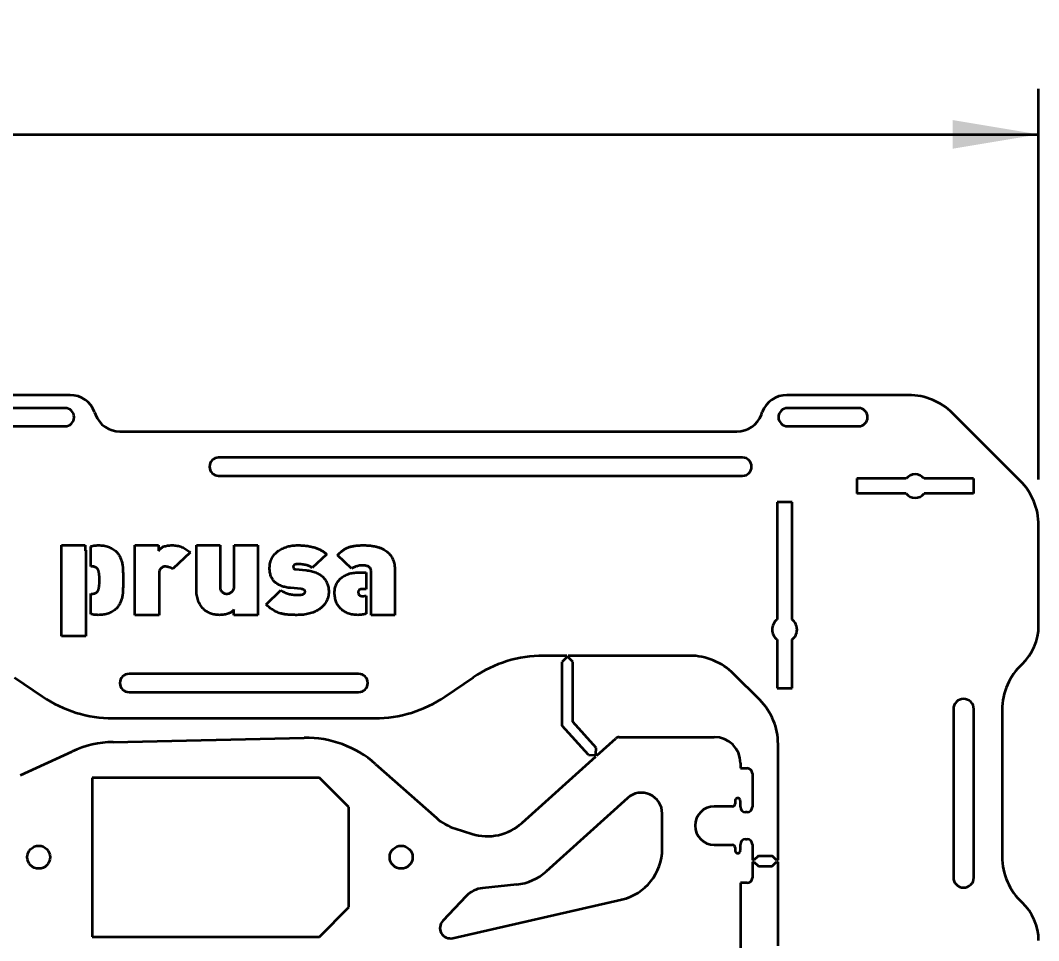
# Model space of a CAD drawing. Header units: millimetres. Extents: x 0 to 415, y 0 to 292.
# Drawn here: x 140.54 to 179.62, y 208.78 to 244.09 of the extents above; entities that cross this region are included whole.
import ezdxf
from ezdxf.enums import TextEntityAlignment as Align

# ---------------------------------------------------------------- set-up
doc = ezdxf.new("R2010")
doc.units = ezdxf.units.MM
doc.styles.add('SEACAD_txt_shx', font='txt.shx', dxfattribs={"width": 0.75})
doc.dimstyles.new('SLDDIMSTYLE0', dxfattribs={"dimtxt": 3.5, "dimasz": 3.302, "dimexe": 1.75, "dimexo": 1.75, "dimgap": 0.875, "dimtad": 1, "dimlfac": 5, "dimzin": 12, "dimdsep": 46, "dimtxsty": 'SEACAD_txt_shx', "dimblk1": '_SE_FILLED', "dimblk2": '_SE_FILLED', "dimsah": 1, "dimcen": 1.75, "dimadec": 0, "dimazin": 0, "dimtfac": 1, "dimtofl": 0, "dimtmove": 0, "dimatfit": 3, "dimfxl": 1, "dimtolj": 1, "dimtzin": 12, "dimarcsym": 0})

# ---------------------------------------------------------------- blocks, each defined once
blk = doc.blocks.new('DMBLK4')
at = {"linetype": 'Continuous', "lineweight": 35}
for points in [[(92.921, 240.264), (89.619, 239.713), (92.921, 239.163)], [(176.317, 240.264), (176.317, 239.163), (179.619, 239.713)]]:
    blk.add_hatch(color=7, dxfattribs=at).paths.add_polyline_path(points)
at = {"color": 7, "linetype": 'Continuous', "lineweight": 35}
for p, q in [((89.619, 226.469), (89.619, 241.463)), ((179.619, 226.469), (179.619, 241.463)), ((89.619, 239.713), (179.619, 239.713))]:
    blk.add_line(p, q, dxfattribs=at)
at = {"color": 7, "linetype": 'Continuous', "lineweight": 35, "style": 'SEACAD_txt_shx'}
blk.add_text('450', height=3.5, dxfattribs=at).set_placement((130.017, 244.088), align=Align.TOP_LEFT)
blk = doc.blocks.new('_SE_FILLED')
at = {"color": 0}
blk.add_line((0, 0), (-1, 0), dxfattribs=at)
blk.add_solid([(0, 0), (-1, -0.1665), (-1, 0.1665), (0, 0)], dxfattribs=at)

msp = doc.modelspace()

# ---------------------------------------------------------------- linework, layer by layer
at = {"color": 7, "linetype": 'Continuous', "lineweight": 35}
for p, q in [((142.4537, 229.7132), (126.7837, 229.7132)), ((174.6246, 229.7132), (169.9526, 229.7132)), ((142.2557, 229.2132), (126.9816, 229.2132)), ((143.3924, 229.0579), (143.4252, 228.9685)), ((168.981, 228.9685), (169.0139, 229.0579)), ((172.7065, 229.2132), (169.9852, 229.2132)), ((178.9157, 226.4162), (176.3216, 229.0103)), ((126.9816, 228.5132), (142.2557, 228.5132)), ((144.3639, 228.3132), (168.0423, 228.3132)), ((169.9852, 228.5132), (172.7065, 228.5132)), ((168.2551, 227.3132), (148.1511, 227.3132)), ((148.1511, 226.6132), (168.2551, 226.6132)), ((174.5346, 226.5112), (172.6387, 226.5112)), ((172.6387, 226.5112), (172.6387, 225.9312)), ((177.1187, 226.5112), (175.2228, 226.5112)), ((177.1187, 226.5112), (177.1187, 225.9312)), ((174.5346, 225.9312), (172.6387, 225.9312)), ((177.1187, 225.9312), (175.2228, 225.9312)), ((170.1587, 225.6032), (169.5787, 225.6032)), ((169.5787, 225.6032), (169.5787, 221.0957)), ((170.1587, 221.0957), (170.1587, 225.6032)), ((179.6187, 220.8547), (179.6187, 224.7191)), ((142.1279, 223.9494), (143.0348, 223.9494)), ((142.1279, 220.4577), (142.1279, 223.9494)), ((143.0348, 223.9494), (143.0348, 223.739)), ((143.2518, 223.1296), (143.2518, 223.9073)), ((144.9394, 223.9494), (145.8463, 223.9494)), ((144.9394, 221.274), (144.9394, 223.9494)), ((145.8463, 223.9494), (145.8463, 223.739)), ((147.2974, 223.9494), (148.2043, 223.9494)), ((147.2974, 222.2695), (147.2974, 223.9494)), ((148.2043, 223.9494), (148.2043, 222.392)), ((148.7484, 222.392), (148.7484, 223.9494)), ((148.7484, 223.9494), (149.6554, 223.9494)), ((149.6554, 223.9494), (149.6554, 221.274)), ((143.0518, 223.7637), (143.0518, 220.4577)), ((147.06, 223.6723), (146.3968, 223.0432)), ((152.2961, 223.5987), (151.7399, 223.0864)), ((153.2561, 223.0524), (152.7134, 223.5696)), ((145.8633, 222.8313), (145.8633, 221.274)), ((151.1022, 223.0269), (151.5061, 222.9893)), ((153.5289, 222.9064), (153.8086, 222.9064)), ((153.8086, 222.9064), (153.8086, 222.2716)), ((154.0086, 221.274), (154.0086, 222.9234)), ((154.9155, 222.9773), (154.9155, 221.274)), ((143.2518, 221.3114), (143.2518, 222.0937)), ((149.9728, 221.6821), (150.5439, 222.2206)), ((151.319, 222.2737), (150.913, 222.3113)), ((153.8086, 222.2716), (153.6635, 222.2716)), ((153.8086, 222.0108), (153.8086, 221.3222)), ((145.8633, 221.274), (144.9394, 221.274)), ((148.7392, 221.274), (148.7392, 221.4851)), ((149.6554, 221.274), (148.7392, 221.274)), ((154.9155, 221.274), (154.0086, 221.274)), ((143.0518, 220.4577), (142.1279, 220.4577)), ((169.5787, 220.3307), (169.5787, 218.4732)), ((170.1587, 218.4732), (170.1587, 220.3307)), ((161.5077, 219.7132), (160.6236, 219.7132)), ((161.5077, 219.6532), (161.3377, 219.4832)), ((161.5077, 219.6532), (161.5077, 219.7132)), ((166.2246, 219.7132), (161.5676, 219.7132)), ((161.5676, 219.6532), (161.5676, 219.7132)), ((161.7377, 219.4832), (161.5676, 219.6532)), ((161.3377, 217.023), (161.3377, 219.4832)), ((161.7377, 217.1763), (161.7377, 219.4832)), ((140.3144, 218.8815), (141.3965, 218.145)), ((153.5228, 219.0132), (144.7146, 219.0132)), ((156.8409, 218.145), (157.923, 218.8815)), ((168.9157, 218.0162), (167.9216, 219.0103)), ((169.5787, 218.4732), (170.1587, 218.4732)), ((144.7146, 218.3132), (153.5228, 218.3132)), ((176.3456, 217.662), (176.3456, 211.207)), ((177.1315, 211.207), (177.1315, 217.662)), ((144.0971, 217.3132), (154.1403, 217.3132)), ((178.2187, 217.636), (178.2187, 211.9995)), ((162.3421, 215.905), (161.3377, 217.023)), ((162.6396, 216.1723), (161.7377, 217.1763)), ((144.1048, 216.4004), (151.4373, 216.5587)), ((162.6669, 215.8877), (163.3904, 216.541)), ((163.5244, 216.5926), (167.1736, 216.5926)), ((162.6268, 215.9322), (162.6396, 216.1723)), ((169.6187, 211.8626), (169.6187, 216.3191)), ((140.5432, 215.1317), (142.528, 216.0392)), ((159.8041, 213.3026), (162.6224, 215.8475)), ((162.3421, 215.905), (162.5821, 215.8921)), ((162.6224, 215.8475), (162.5821, 215.8921)), ((162.6268, 215.9322), (162.6268, 215.9322)), ((162.6669, 215.8877), (162.6268, 215.9322)), ((154.1766, 215.5534), (156.5073, 213.488)), ((168.1736, 215.5926), (168.1736, 215.3926)), ((168.1736, 215.3926), (168.4336, 215.3926)), ((152.0247, 215.0326), (143.2936, 215.0326)), ((143.2936, 215.0326), (143.2936, 208.9326)), ((153.1536, 213.9037), (152.0247, 215.0326)), ((168.6336, 215.1926), (168.6336, 213.9126)), ((163.8374, 214.2499), (160.7247, 211.4392)), ((167.9736, 214.1526), (167.9736, 214.0326)), ((168.1736, 213.9126), (168.1736, 214.1426)), ((153.1536, 210.0614), (153.1536, 213.9037)), ((167.8736, 213.9326), (167.1736, 213.9326)), ((165.1736, 212.305), (165.1736, 213.6562)), ((168.4336, 213.7126), (168.3736, 213.7126)), ((157.2343, 213.0768), (157.8644, 212.8789)), ((168.3736, 212.6726), (168.4336, 212.6726)), ((167.1736, 212.4526), (167.8736, 212.4526)), ((167.9736, 212.3526), (167.9736, 212.2326)), ((168.1736, 212.2426), (168.1736, 212.4726)), ((168.6336, 212.4726), (168.6336, 211.8626)), ((168.6336, 211.8626), (168.6936, 211.8626)), ((168.6336, 211.8026), (168.6936, 211.8026)), ((168.6336, 211.8026), (168.6336, 211.1926)), ((168.8636, 212.0326), (168.6936, 211.8626)), ((168.6936, 211.8026), (168.8636, 211.6326)), ((168.8636, 212.0326), (169.3887, 212.0326)), ((169.5587, 211.8626), (169.3887, 212.0326)), ((169.3887, 211.6326), (169.5587, 211.8026)), ((169.5587, 211.8626), (169.6187, 211.8626)), ((169.5587, 211.8026), (169.6187, 211.8026)), ((169.6187, 208.5825), (169.6187, 211.8026)), ((168.8636, 211.6326), (169.3887, 211.6326)), ((159.5915, 210.9343), (158.2765, 210.7974)), ((168.4336, 210.9926), (168.1736, 210.9926)), ((168.1736, 210.9926), (168.1736, 207.0526)), ((157.655, 210.4914), (156.7547, 209.5435)), ((157.1336, 208.878), (163.6178, 210.355)), ((152.0247, 208.9326), (153.1536, 210.0614)), ((143.2936, 208.9326), (152.0247, 208.9326))]:
    msp.add_line(p, q, dxfattribs=at)
for centre in [(141.2493, 211.9826), (155.1565, 211.9826)]:
    msp.add_circle(centre, 0.44, dxfattribs=at)
for centre, radius, start, end in [((142.4537, 228.7132), 1, 20.16436, 90), ((169.9526, 228.7132), 1, 90, 159.83564), ((174.6246, 227.3132), 2.4, 45, 90), ((142.2557, 228.8632), 0.35, 270, 90), ((169.9852, 228.8632), 0.35, 90, 270), ((172.7065, 228.8632), 0.35, 270, 90), ((144.3639, 229.3132), 1, 200.16436, 270), ((168.0423, 229.3132), 1, 270, 339.83564), ((148.1511, 226.9632), 0.35, 90, 270), ((168.2551, 226.9632), 0.35, 270, 90), ((174.8787, 226.2212), 0.45, 40.12403, 139.87597), ((177.2187, 224.7191), 2.4, 0, 45), ((174.8787, 226.2212), 0.45, 220.12403, 319.87597), ((169.8687, 220.7132), 0.48, 127.1689, 232.8311), ((169.8687, 220.7132), 0.48, 307.1689, 52.8311), ((177.6187, 220.8547), 2, 312.98589, 0), ((160.6236, 214.9132), 4.8, 90, 124.23756), ((166.2246, 217.3132), 2.4, 45, 90), ((180.6187, 217.636), 2.4, 132.98589, 180), ((144.7146, 218.6632), 0.35, 90, 270), ((153.5228, 218.6632), 0.35, 270, 90), ((144.0971, 222.1132), 4.8, 235.76244, 270), ((154.1403, 222.1132), 4.8, 270, 304.23756), ((176.7385, 217.662), 0.3929, 0, 180), ((167.2187, 216.3191), 2.4, 0, 45), ((151.5237, 212.5597), 4, 48.45432, 91.23707), ((163.5244, 216.3926), 0.2, 90, 132.08188), ((167.1736, 215.5926), 1, 0, 90), ((144.1912, 212.4013), 4, 91.23707, 114.57), ((168.4336, 215.1926), 0.2, 0, 90), ((164.3736, 213.6562), 0.8, 0, 132.08188), ((168.0736, 214.1526), 0.1, 25.196, 180), ((168.0236, 214.1426), 0.15, 0, 20.51652), ((167.1736, 213.1926), 0.74, 90, 270), ((167.8736, 214.0326), 0.1, 270, 0), ((168.3736, 213.9126), 0.2, 180, 270), ((168.4336, 213.9126), 0.2, 270, 360), ((157.8337, 214.9849), 2, 228.45432, 252.56157), ((158.4637, 214.787), 2, 252.56157, 312.08188), ((168.3736, 212.4726), 0.2, 90, 180), ((168.4336, 212.4726), 0.2, 0, 90), ((163.1736, 212.305), 2, 282.83173, 360), ((167.8736, 212.3526), 0.1, 0, 90), ((168.0736, 212.2326), 0.1, 180, 334.804), ((168.0236, 212.2426), 0.15, 339.48348, 0), ((180.6187, 211.9995), 2.4, 180, 227.01411), ((159.3843, 212.9235), 2, 275.94511, 312.08188), ((168.4336, 211.1926), 0.2, 270, 0), ((176.7385, 211.207), 0.3929, 180, 0), ((158.3801, 209.8027), 1, 95.94511, 136.47625), ((177.6187, 208.7808), 2, 0, 47.01411), ((157.0447, 209.268), 0.4, 136.47625, 282.83173)]:
    msp.add_arc(centre, radius, start, end, dxfattribs=at)
for points, knots in [([(143.2518, 223.9073), (143.2648, 223.9119), (143.3021, 223.9234), (143.3667, 223.9374), (143.4481, 223.9474), (143.5048, 223.9487), (143.5343, 223.9494)], [0, 0, 0, 0, 0.1441048, 0.4072274, 0.6909612, 1, 1, 1, 1]), ([(143.5343, 223.9494), (143.57, 223.9488), (143.6395, 223.9477), (143.7405, 223.9361), (143.8354, 223.9172), (143.9242, 223.89), (144.0077, 223.8564), (144.0847, 223.814), (144.1564, 223.7647), (144.1985, 223.7253), (144.2195, 223.7056)], [0, 0, 0, 0, 0.1433743, 0.278982, 0.4077707, 0.5317532, 0.6517644, 0.7685504, 0.8843881, 1, 1, 1, 1]), ([(145.8463, 223.739), (145.858, 223.756), (145.8813, 223.7902), (145.9281, 223.8325), (145.9812, 223.8694), (146.0427, 223.899), (146.1123, 223.9215), (146.1896, 223.9374), (146.2747, 223.9475), (146.334, 223.9487), (146.3649, 223.9494)], [0, 0, 0, 0, 0.1057024, 0.2120424, 0.3209828, 0.4369971, 0.5608107, 0.6958468, 0.84109, 1, 1, 1, 1]), ([(146.3649, 223.9494), (146.3987, 223.9486), (146.4652, 223.947), (146.5628, 223.9342), (146.6562, 223.9119), (146.7456, 223.8817), (146.8307, 223.8422), (146.9117, 223.7943), (146.9897, 223.7388), (147.0364, 223.6947), (147.06, 223.6723)], [0, 0, 0, 0, 0.1319909, 0.2594183, 0.3835632, 0.5063408, 0.6272372, 0.7491807, 0.8733256, 1, 1, 1, 1]), ([(150.4496, 223.7361), (150.4751, 223.7534), (150.5261, 223.7881), (150.6086, 223.8308), (150.6948, 223.8668), (150.7845, 223.8979), (150.8787, 223.921), (150.977, 223.9371), (151.0793, 223.9473), (151.1489, 223.9487), (151.1844, 223.9494)], [0, 0, 0, 0, 0.118551, 0.2379918, 0.3576584, 0.4789896, 0.6038728, 0.7313721, 0.8632235, 1, 1, 1, 1]), ([(151.1844, 223.9494), (151.2451, 223.9483), (151.3626, 223.9462), (151.5327, 223.93), (151.6905, 223.9025), (151.8362, 223.8646), (151.9699, 223.8159), (152.0911, 223.7554), (152.2009, 223.6841), (152.2646, 223.6269), (152.2961, 223.5987)], [0, 0, 0, 0, 0.1524973, 0.2949, 0.4285817, 0.554312, 0.6725284, 0.785254, 0.8939849, 1, 1, 1, 1]), ([(152.7134, 223.5696), (152.7488, 223.6056), (152.8164, 223.6743), (152.9251, 223.7608), (153.0327, 223.8285), (153.1433, 223.8773), (153.2617, 223.9096), (153.392, 223.9338), (153.5381, 223.9464), (153.6404, 223.9484), (153.694, 223.9494)], [0, 0, 0, 0, 0.1388602, 0.2651818, 0.3813842, 0.4879379, 0.5968093, 0.7184716, 0.8523342, 1, 1, 1, 1]), ([(153.694, 223.9494), (153.7434, 223.9488), (153.839, 223.9477), (153.9777, 223.9362), (154.1068, 223.9175), (154.2263, 223.8905), (154.3368, 223.8568), (154.4378, 223.8152), (154.529, 223.7654), (154.6108, 223.7084), (154.6829, 223.6435), (154.7456, 223.5709), (154.7989, 223.4907), (154.841, 223.4021), (154.8744, 223.3066), (154.8986, 223.2036), (154.9126, 223.0929), (154.9145, 223.0165), (154.9155, 222.9773)], [0, 0, 0, 0, 0.08302, 0.160717, 0.2337823, 0.3021824, 0.3666185, 0.4276821, 0.4856168, 0.5409223, 0.594909, 0.6484057, 0.7017134, 0.7564169, 0.8128081, 0.8715645, 0.9340209, 1, 1, 1, 1]), ([(144.2195, 223.7056), (144.2351, 223.6894), (144.2666, 223.6567), (144.3084, 223.6027), (144.3451, 223.5442), (144.3779, 223.4826), (144.4057, 223.4166), (144.4289, 223.3468), (144.4474, 223.2728), (144.456, 223.222), (144.4604, 223.1962)], [0, 0, 0, 0, 0.1179976, 0.2368457, 0.3567864, 0.4783508, 0.6017837, 0.730689, 0.8631094, 1, 1, 1, 1]), ([(150.1088, 223.0793), (150.11, 223.1129), (150.1123, 223.1786), (150.1279, 223.2746), (150.1551, 223.3648), (150.192, 223.4504), (150.2408, 223.5302), (150.3003, 223.6047), (150.3691, 223.6753), (150.4224, 223.7155), (150.4496, 223.7361)], [0, 0, 0, 0, 0.1307618, 0.2556107, 0.3774893, 0.4968874, 0.6173533, 0.7404087, 0.8671825, 1, 1, 1, 1]), ([(143.5287, 223.007), (143.5233, 223.0172), (143.5129, 223.0369), (143.492, 223.0629), (143.4671, 223.0842), (143.4398, 223.1032), (143.4077, 223.1163), (143.3726, 223.1265), (143.3337, 223.1318), (143.3067, 223.1327), (143.2927, 223.1332)], [0, 0, 0, 0, 0.1208253, 0.2362908, 0.3495469, 0.4666222, 0.5863322, 0.7136198, 0.852442, 1, 1, 1, 1]), ([(144.4604, 223.1962), (144.4623, 223.1804), (144.4665, 223.1462), (144.4723, 223.0914), (144.4763, 223.0293), (144.4798, 222.9598), (144.4825, 222.8831), (144.4849, 222.799), (144.4851, 222.7078), (144.4856, 222.6445), (144.4859, 222.6117)], [0, 0, 0, 0, 0.0816565, 0.1765441, 0.2820779, 0.4008277, 0.5328237, 0.6756685, 0.8317836, 1, 1, 1, 1]), ([(146.09, 223.1332), (146.0784, 223.1324), (146.0544, 223.1309), (146.0186, 223.1196), (145.9825, 223.1013), (145.9597, 223.0851), (145.9476, 223.0765)], [0, 0, 0, 0, 0.2238437, 0.4610809, 0.715134, 1, 1, 1, 1]), ([(146.3968, 223.0432), (146.369, 223.057), (146.3163, 223.0833), (146.2365, 223.1109), (146.162, 223.1295), (146.1133, 223.132), (146.09, 223.1332)], [0, 0, 0, 0, 0.2889211, 0.5473811, 0.7839958, 1, 1, 1, 1]), ([(151.178, 223.2238), (151.1652, 223.2237), (151.1414, 223.2234), (151.1082, 223.2182), (151.08, 223.2109), (151.0563, 223.2003), (151.0379, 223.1858), (151.0247, 223.1677), (151.0176, 223.1462), (151.0164, 223.1311), (151.0157, 223.1232)], [0, 0, 0, 0, 0.1776765, 0.3306682, 0.4670728, 0.5832765, 0.6885455, 0.7898367, 0.8907001, 1, 1, 1, 1]), ([(151.0157, 223.1232), (151.0166, 223.1098), (151.0181, 223.0851), (151.0357, 223.0529), (151.0654, 223.0319), (151.0893, 223.0286), (151.1022, 223.0269)], [0, 0, 0, 0, 0.2765699, 0.5064102, 0.7343183, 1, 1, 1, 1]), ([(151.7399, 223.0864), (151.7233, 223.0973), (151.6894, 223.1196), (151.6337, 223.1484), (151.5715, 223.1711), (151.5042, 223.1913), (151.4306, 223.2058), (151.3516, 223.2162), (151.2667, 223.2227), (151.2082, 223.2235), (151.178, 223.2238)], [0, 0, 0, 0, 0.1013619, 0.2070635, 0.3192645, 0.4386909, 0.5654471, 0.7017065, 0.8456107, 1, 1, 1, 1]), ([(153.6642, 223.1785), (153.6306, 223.177), (153.5622, 223.1738), (153.4596, 223.1489), (153.3562, 223.1092), (153.2902, 223.0717), (153.2561, 223.0524)], [0, 0, 0, 0, 0.2334264, 0.4739541, 0.7287075, 1, 1, 1, 1]), ([(154.0086, 222.9234), (154.0075, 222.9434), (154.0053, 222.9815), (153.9902, 223.0353), (153.9617, 223.0802), (153.9233, 223.1176), (153.8726, 223.1446), (153.8129, 223.1658), (153.7418, 223.1759), (153.6912, 223.1776), (153.6642, 223.1785)], [0, 0, 0, 0, 0.1225344, 0.2346436, 0.3390082, 0.4458194, 0.5609172, 0.6885928, 0.8342233, 1, 1, 1, 1]), ([(143.579, 222.6117), (143.5788, 222.6348), (143.5786, 222.679), (143.5767, 222.7426), (143.5723, 222.8005), (143.5669, 222.8527), (143.5598, 222.8993), (143.5514, 222.9402), (143.5421, 222.9761), (143.5329, 222.9972), (143.5287, 223.007)], [0, 0, 0, 0, 0.1731746, 0.3305266, 0.4758076, 0.6073272, 0.7235333, 0.8281896, 0.9199373, 1, 1, 1, 1]), ([(145.9476, 223.0765), (145.9344, 223.0639), (145.9064, 223.0374), (145.8818, 222.9796), (145.8649, 222.9103), (145.8639, 222.8591), (145.8633, 222.8313)], [0, 0, 0, 0, 0.2022899, 0.4284258, 0.6897374, 1, 1, 1, 1]), ([(150.913, 222.3113), (150.8806, 222.3146), (150.8174, 222.3212), (150.726, 222.3376), (150.6407, 222.3586), (150.5618, 222.3848), (150.4891, 222.4159), (150.4231, 222.4522), (150.3626, 222.4925), (150.3097, 222.5392), (150.2615, 222.5892), (150.221, 222.6454), (150.1862, 222.7056), (150.1575, 222.7709), (150.1358, 222.841), (150.1204, 222.9163), (150.11, 222.9961), (150.1092, 223.0512), (150.1088, 223.0793)], [0, 0, 0, 0, 0.0782246, 0.1525378, 0.2226876, 0.289044, 0.3520437, 0.4121967, 0.4697679, 0.5260537, 0.5814177, 0.6362064, 0.6918486, 0.7482229, 0.8070568, 0.8678983, 0.9324737, 1, 1, 1, 1]), ([(151.5061, 222.9893), (151.5418, 222.9853), (151.6112, 222.9775), (151.7114, 222.9583), (151.8045, 222.9335), (151.8907, 222.9036), (151.9689, 222.866), (152.0411, 222.8248), (152.1053, 222.7764), (152.1429, 222.7396), (152.1614, 222.7215)], [0, 0, 0, 0, 0.1490806, 0.2897086, 0.4225326, 0.5483218, 0.6675071, 0.7820868, 0.8925824, 1, 1, 1, 1]), ([(152.8282, 222.6691), (152.8494, 222.6883), (152.8922, 222.727), (152.9652, 222.7746), (153.0438, 222.8154), (153.1286, 222.8486), (153.2196, 222.875), (153.3172, 222.8929), (153.4209, 222.9048), (153.4923, 222.9059), (153.5289, 222.9064)], [0, 0, 0, 0, 0.1132961, 0.2278297, 0.3435801, 0.4631183, 0.5876037, 0.7178863, 0.8551095, 1, 1, 1, 1]), ([(143.5287, 222.2149), (143.5329, 222.2247), (143.5421, 222.2458), (143.5513, 222.2817), (143.56, 222.3231), (143.5667, 222.37), (143.5724, 222.4224), (143.5767, 222.4803), (143.5786, 222.5441), (143.5788, 222.5885), (143.579, 222.6117)], [0, 0, 0, 0, 0.0797831, 0.1712106, 0.2755015, 0.3947837, 0.5240937, 0.6688675, 0.82743, 1, 1, 1, 1]), ([(144.4859, 222.6117), (144.4856, 222.5786), (144.4851, 222.5151), (144.4849, 222.4234), (144.4825, 222.3393), (144.4798, 222.2623), (144.4763, 222.1929), (144.4724, 222.1307), (144.4664, 222.0762), (144.4623, 222.0422), (144.4604, 222.0264)], [0, 0, 0, 0, 0.1692208, 0.3251464, 0.4690261, 0.5996541, 0.7194668, 0.8248725, 0.9184426, 1, 1, 1, 1]), ([(148.2043, 222.392), (148.2052, 222.364), (148.2067, 222.3124), (148.2236, 222.2422), (148.2511, 222.1847), (148.2808, 222.1591), (148.295, 222.1469)], [0, 0, 0, 0, 0.3091471, 0.57034, 0.7948304, 1, 1, 1, 1]), ([(148.6379, 222.1469), (148.6549, 222.1606), (148.6891, 222.1883), (148.7239, 222.247), (148.745, 222.316), (148.7472, 222.3656), (148.7484, 222.392)], [0, 0, 0, 0, 0.2330813, 0.468545, 0.7177102, 1, 1, 1, 1]), ([(152.1614, 222.7215), (152.1786, 222.7027), (152.2124, 222.6654), (152.2566, 222.6048), (152.2936, 222.5409), (152.3235, 222.4736), (152.3468, 222.4033), (152.3641, 222.3299), (152.374, 222.2532), (152.3754, 222.201), (152.3761, 222.1745)], [0, 0, 0, 0, 0.1265792, 0.2502167, 0.3723652, 0.4933551, 0.6159888, 0.7402724, 0.8682513, 1, 1, 1, 1]), ([(152.6029, 222.132), (152.6035, 222.159), (152.6048, 222.2117), (152.6158, 222.2888), (152.6332, 222.362), (152.6585, 222.4312), (152.6894, 222.4972), (152.7288, 222.5585), (152.7743, 222.617), (152.81, 222.6515), (152.8282, 222.6691)], [0, 0, 0, 0, 0.1346944, 0.2634008, 0.3885116, 0.5102354, 0.6306126, 0.7521073, 0.8739628, 1, 1, 1, 1]), ([(143.2927, 222.0902), (143.3069, 222.0906), (143.334, 222.0914), (143.3731, 222.0971), (143.4083, 222.1069), (143.4402, 222.1203), (143.468, 222.1384), (143.4927, 222.1596), (143.5126, 222.1858), (143.5232, 222.2051), (143.5287, 222.2149)], [0, 0, 0, 0, 0.1504517, 0.2871653, 0.4172012, 0.5372296, 0.6532458, 0.7668031, 0.8810213, 1, 1, 1, 1]), ([(144.4604, 222.0264), (144.456, 222.0006), (144.4474, 221.9498), (144.4289, 221.8759), (144.4057, 221.806), (144.3779, 221.7401), (144.3452, 221.6782), (144.3076, 221.6202), (144.2659, 221.5659), (144.2345, 221.5332), (144.2188, 221.517)], [0, 0, 0, 0, 0.1367995, 0.2691317, 0.3979512, 0.5213019, 0.6427855, 0.763312, 0.8820809, 1, 1, 1, 1]), ([(147.5694, 221.5049), (147.5476, 221.5281), (147.5038, 221.5743), (147.4487, 221.6533), (147.4016, 221.7388), (147.3633, 221.8315), (147.3336, 221.9312), (147.3127, 222.0378), (147.2996, 222.1513), (147.2981, 222.2293), (147.2974, 222.2695)], [0, 0, 0, 0, 0.1143663, 0.2289977, 0.3454181, 0.465083, 0.589334, 0.719371, 0.8553967, 1, 1, 1, 1]), ([(148.295, 222.1469), (148.3075, 222.1382), (148.3319, 222.1211), (148.3718, 222.1038), (148.4124, 222.0922), (148.4399, 222.0908), (148.4537, 222.0902)], [0, 0, 0, 0, 0.266058, 0.5196148, 0.7593092, 1, 1, 1, 1]), ([(148.4537, 222.0902), (148.4712, 222.0908), (148.5052, 222.092), (148.554, 222.103), (148.5989, 222.1204), (148.625, 222.1381), (148.6379, 222.1469)], [0, 0, 0, 0, 0.2680553, 0.5197242, 0.7613307, 1, 1, 1, 1]), ([(150.5439, 222.2206), (150.5654, 222.2065), (150.6084, 222.1782), (150.6779, 222.1429), (150.7508, 222.1124), (150.8278, 222.0875), (150.9086, 222.0684), (150.9935, 222.0553), (151.0819, 222.0464), (151.1423, 222.0454), (151.173, 222.0448)], [0, 0, 0, 0, 0.1161523, 0.2327017, 0.3519073, 0.4731573, 0.5982778, 0.7269799, 0.861094, 1, 1, 1, 1]), ([(151.173, 222.0448), (151.1962, 222.0454), (151.2395, 222.0463), (151.3, 222.0506), (151.3513, 222.0597), (151.3935, 222.0718), (151.4268, 222.0882), (151.4511, 222.1086), (151.4663, 222.1339), (151.4682, 222.1523), (151.4692, 222.1618)], [0, 0, 0, 0, 0.1999494, 0.3738806, 0.5230876, 0.648884, 0.7519466, 0.8415386, 0.9191946, 1, 1, 1, 1]), ([(151.4692, 222.1618), (151.4689, 222.1696), (151.4683, 222.1847), (151.461, 222.2061), (151.4482, 222.2241), (151.4319, 222.2404), (151.4095, 222.2517), (151.3841, 222.263), (151.353, 222.2694), (151.3308, 222.2722), (151.319, 222.2737)], [0, 0, 0, 0, 0.112712, 0.2170552, 0.3198905, 0.4281519, 0.5454416, 0.6780997, 0.8282669, 1, 1, 1, 1]), ([(152.3761, 222.1745), (152.3752, 222.1392), (152.3735, 222.07), (152.354, 221.9692), (152.3246, 221.8739), (152.2827, 221.7838), (152.2289, 221.6992), (152.1617, 221.6211), (152.0844, 221.5471), (152.0253, 221.5047), (151.9949, 221.483)], [0, 0, 0, 0, 0.1282099, 0.251404, 0.372064, 0.4904666, 0.6117887, 0.7355568, 0.8644129, 1, 1, 1, 1]), ([(153.4942, 221.274), (153.4611, 221.2745), (153.3963, 221.2757), (153.3018, 221.2875), (153.2124, 221.3056), (153.1282, 221.3313), (153.0489, 221.3638), (152.9751, 221.4043), (152.9063, 221.4521), (152.8437, 221.5074), (152.7868, 221.5681), (152.7377, 221.6346), (152.6956, 221.7057), (152.6616, 221.7818), (152.6353, 221.8626), (152.6162, 221.948), (152.6046, 222.0384), (152.6035, 222.1003), (152.6029, 222.132)], [0, 0, 0, 0, 0.0710798, 0.1390492, 0.2043272, 0.2669235, 0.3278884, 0.3880627, 0.447462, 0.5075078, 0.567104, 0.6258604, 0.6847723, 0.7442755, 0.8046058, 0.8670147, 0.9319625, 1, 1, 1, 1]), ([(153.6635, 222.2716), (153.6515, 222.2712), (153.6288, 222.2706), (153.5972, 222.2641), (153.5702, 222.2543), (153.5473, 222.2403), (153.5309, 222.2201), (153.5188, 222.197), (153.5103, 222.1699), (153.51, 222.1503), (153.5098, 222.1398)], [0, 0, 0, 0, 0.1563011, 0.2937036, 0.4147353, 0.5276033, 0.6361164, 0.7469762, 0.8650721, 1, 1, 1, 1]), ([(153.5098, 222.1398), (153.5104, 222.1289), (153.5116, 222.108), (153.5182, 222.0786), (153.5312, 222.0534), (153.5507, 222.0341), (153.5737, 222.018), (153.6022, 222.0066), (153.6359, 222.0006), (153.66, 221.9999), (153.6728, 221.9995)], [0, 0, 0, 0, 0.1329677, 0.2544979, 0.3652835, 0.4732255, 0.5850542, 0.7064479, 0.8442545, 1, 1, 1, 1]), ([(153.6728, 221.9995), (153.7023, 222.0001), (153.7479, 222.0011), (153.7929, 222.0077), (153.8086, 222.0108)], [0, 0, 0, 0, 0.6496244, 1, 1, 1, 1]), ([(150.5602, 221.3257), (150.5336, 221.333), (150.4802, 221.3478), (150.4024, 221.3781), (150.326, 221.4135), (150.2517, 221.4556), (150.1787, 221.503), (150.1076, 221.5563), (150.0385, 221.6161), (149.995, 221.6598), (149.9728, 221.6821)], [0, 0, 0, 0, 0.1188781, 0.2387591, 0.3590071, 0.4816324, 0.6067348, 0.734002, 0.8646452, 1, 1, 1, 1]), ([(143.5351, 221.274), (143.505, 221.2744), (143.4476, 221.2751), (143.366, 221.2848), (143.3014, 221.2966), (143.2646, 221.3072), (143.2518, 221.3114)], [0, 0, 0, 0, 0.313982, 0.5999654, 0.8592399, 1, 1, 1, 1]), ([(144.2188, 221.517), (144.1975, 221.4976), (144.1548, 221.4588), (144.0833, 221.4093), (144.0064, 221.3672), (143.9234, 221.3332), (143.8347, 221.3062), (143.74, 221.2873), (143.6395, 221.2757), (143.5705, 221.2745), (143.5351, 221.274)], [0, 0, 0, 0, 0.1160089, 0.2321581, 0.3492584, 0.4687126, 0.5930287, 0.7221639, 0.8571909, 1, 1, 1, 1]), ([(148.1837, 221.274), (148.1528, 221.2746), (148.0923, 221.2759), (148.0038, 221.2866), (147.9198, 221.3051), (147.8404, 221.3306), (147.7651, 221.3625), (147.6947, 221.4023), (147.6292, 221.4501), (147.5894, 221.4866), (147.5694, 221.5049)], [0, 0, 0, 0, 0.1378455, 0.2691807, 0.3962328, 0.5199337, 0.6400524, 0.7596498, 0.8793212, 1, 1, 1, 1]), ([(148.7392, 221.4851), (148.7261, 221.4681), (148.6997, 221.4338), (148.6491, 221.3912), (148.5919, 221.3539), (148.5252, 221.3253), (148.4515, 221.3017), (148.3692, 221.2859), (148.2792, 221.2759), (148.2164, 221.2746), (148.1837, 221.274)], [0, 0, 0, 0, 0.1043021, 0.2092145, 0.3196531, 0.4352174, 0.5604054, 0.6949643, 0.8415611, 1, 1, 1, 1]), ([(151.1539, 221.274), (151.123, 221.274), (151.063, 221.2741), (150.9756, 221.2775), (150.8933, 221.2805), (150.8163, 221.286), (150.7448, 221.2942), (150.6785, 221.3022), (150.6175, 221.3129), (150.5788, 221.3215), (150.5602, 221.3257)], [0, 0, 0, 0, 0.1554121, 0.3014063, 0.4391469, 0.5688033, 0.6893299, 0.800572, 0.9041356, 1, 1, 1, 1]), ([(151.9949, 221.483), (151.9681, 221.4662), (151.9136, 221.4321), (151.8249, 221.3898), (151.73, 221.3535), (151.6278, 221.3249), (151.5193, 221.3012), (151.4035, 221.2852), (151.2809, 221.2763), (151.1969, 221.2747), (151.1539, 221.274)], [0, 0, 0, 0, 0.1080943, 0.2191237, 0.3346857, 0.4545877, 0.5807416, 0.7134212, 0.8532525, 1, 1, 1, 1]), ([(153.8086, 221.3222), (153.7896, 221.3152), (153.745, 221.3008), (153.6709, 221.286), (153.5852, 221.2759), (153.5254, 221.2746), (153.4942, 221.274)], [0, 0, 0, 0, 0.1901774, 0.4393153, 0.7071532, 1, 1, 1, 1])]:
    msp.add_open_spline(points, degree=3, knots=knots, dxfattribs=at)
for points in [[(143.0348, 223.739), (143.0404, 223.7473), (143.046, 223.7556), (143.0518, 223.7637)], [(143.2927, 223.1332), (143.279, 223.1323), (143.2653, 223.1315), (143.2518, 223.1296)], [(143.2518, 222.0937), (143.2653, 222.0918), (143.279, 222.091), (143.2927, 222.0902)]]:
    msp.add_open_spline(points, degree=3, dxfattribs=at)

# ---------------------------------------------------------------- dimensions: what is measured, and where the dimension line sits
dim = msp.add_linear_dim(base=(89.6187, 239.7132), p1=(89.6187, 224.7191), p2=(179.6187, 224.7191), angle=0, text='\\A1;<>', dimstyle='SLDDIMSTYLE0', dxfattribs=at)
dim.commit()
dim.dimension.update_dxf_attribs({"geometry": 'DMBLK4', "text_midpoint": (134.6187, 239.7132), "dimtype": 161})

doc.saveas('drawing.dxf')
